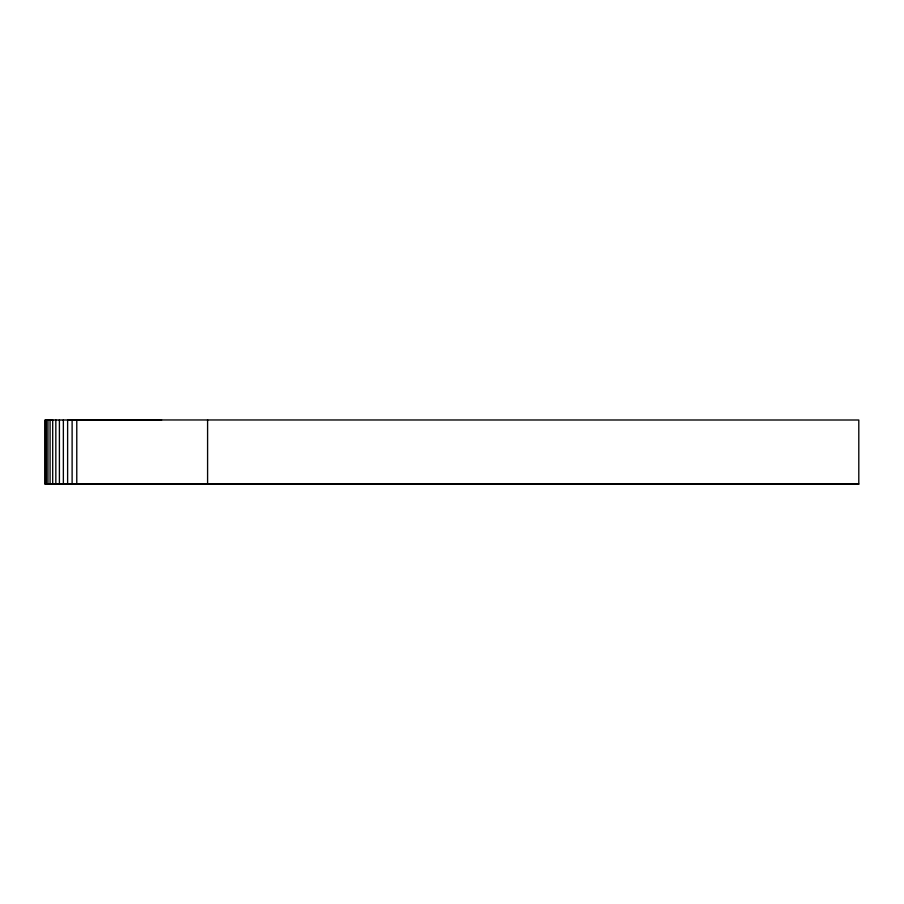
<?xml version="1.0" encoding="UTF-8"?>
<svg xmlns="http://www.w3.org/2000/svg" width="904" height="904" viewBox="0 0 904 904"><rect width="100%" height="100%" fill="white"/><g stroke="black" fill="none" stroke-linecap="round" stroke-linejoin="round"><path stroke-width="1.36" d="M67.619 484.013L67.619 419.953L858.8 420.01L858.8 484.092L45.2 484.035L45.2 419.976L52.703 419.953L52.703 484.013M47.968 419.942L47.968 484.013L46.432 484.013L46.443 419.942M50.07 484.013L50.07 419.953M55.833 484.013L55.833 419.953M59.404 484.013L59.404 419.953M63.359 484.013L63.359 419.953M72.117 419.942L72.117 484.013L207.592 483.945L207.592 419.885M76.772 484.013L76.783 419.942L161.387 420.021M161.635 419.987L45.2 419.998L45.2 484.058L46.432 484.013M45.2 484.058L858.8 484.069"/></g></svg>
